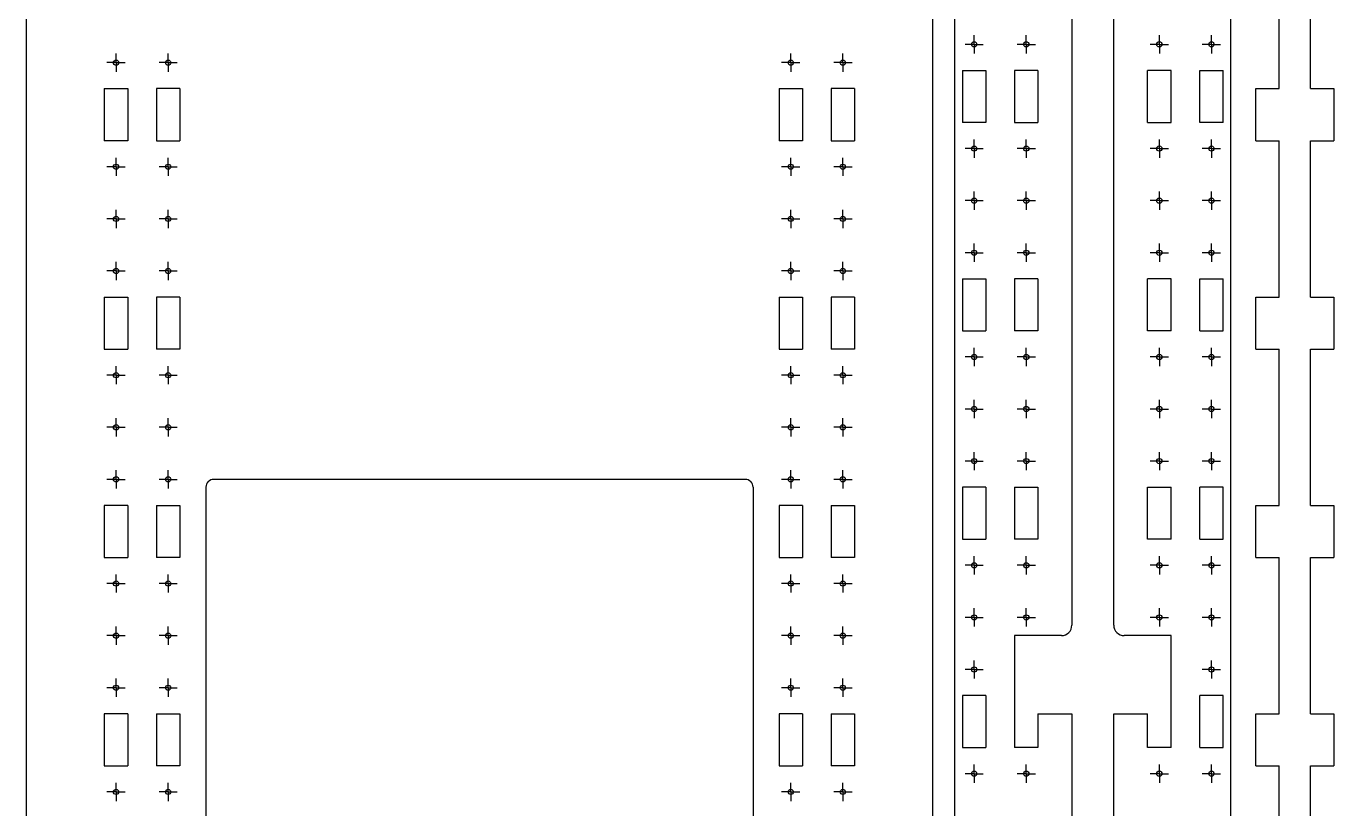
# Model space of a CAD drawing. Extents: x 2 to 1720, y 21 to 1167.
# Drawn here: x 29 to 531, y 294 to 595 of the extents above; entities that cross this region are included whole.
import ezdxf

# ---------------------------------------------------------------- set-up
doc = ezdxf.new("R2010")
doc.units = 0
doc.layers.get('0').update_dxf_attribs({"linetype": 'CONTINUOUS'})
doc.layers.add('AUTRES', color=7, linetype='CONTINUOUS')

# ---------------------------------------------------------------- blocks, each defined once
blk = doc.blocks.new('SW_CENTERMARKSYMBOL_2')
at = {"layer": 'AUTRES', "color": 0}
for p, q in [((-2.5, 0), (-3.5, 0)), ((0, 0), (-2.5, 0)), ((0, 2.5), (0, 3.5)), ((0, 0), (0, 2.5)), ((0, 0), (0, -2.5)), ((0, 0), (2.5, 0)), ((2.5, 0), (3.5, 0)), ((0, -2.5), (0, -3.5))]:
    blk.add_line(p, q, dxfattribs=at)
blk = doc.blocks.new('SW_CENTERMARKSYMBOL_5')
at = {"layer": 'AUTRES', "color": 0}
for p, q in [((-2.5, 0), (-3.5, 0)), ((0, 0), (-2.5, 0)), ((0, 2.5), (0, 3.5)), ((0, 0), (0, 2.5)), ((0, 0), (0, -2.5)), ((0, 0), (2.5, 0)), ((2.5, 0), (3.5, 0)), ((0, -2.5), (0, -3.5))]:
    blk.add_line(p, q, dxfattribs=at)
blk = doc.blocks.new('SW_CENTERMARKSYMBOL_6')
at = {"layer": 'AUTRES', "color": 0}
for p, q in [((-2.5, 0), (-3.5, 0)), ((0, 0), (-2.5, 0)), ((0, 2.5), (0, 3.5)), ((0, 0), (0, 2.5)), ((0, 0), (0, -2.5)), ((0, 0), (2.5, 0)), ((2.5, 0), (3.5, 0)), ((0, -2.5), (0, -3.5))]:
    blk.add_line(p, q, dxfattribs=at)
blk = doc.blocks.new('SW_CENTERMARKSYMBOL_7')
at = {"layer": 'AUTRES', "color": 0}
for p, q in [((-2.5, 0), (-3.5, 0)), ((0, 0), (-2.5, 0)), ((0, 2.5), (0, 3.5)), ((0, 0), (0, 2.5)), ((0, 0), (0, -2.5)), ((0, 0), (2.5, 0)), ((2.5, 0), (3.5, 0)), ((0, -2.5), (0, -3.5))]:
    blk.add_line(p, q, dxfattribs=at)
blk = doc.blocks.new('SW_CENTERMARKSYMBOL_8')
at = {"layer": 'AUTRES', "color": 0}
for p, q in [((-2.5, 0), (-3.5, 0)), ((0, 0), (-2.5, 0)), ((0, 2.5), (0, 3.5)), ((0, 0), (0, 2.5)), ((0, 0), (0, -2.5)), ((0, 0), (2.5, 0)), ((2.5, 0), (3.5, 0)), ((0, -2.5), (0, -3.5))]:
    blk.add_line(p, q, dxfattribs=at)
blk = doc.blocks.new('SW_CENTERMARKSYMBOL_9')
at = {"layer": 'AUTRES', "color": 0}
for p, q in [((-2.5, 0), (-3.5, 0)), ((0, 0), (-2.5, 0)), ((0, 2.5), (0, 3.5)), ((0, 0), (0, 2.5)), ((0, 0), (0, -2.5)), ((0, 0), (2.5, 0)), ((2.5, 0), (3.5, 0)), ((0, -2.5), (0, -3.5))]:
    blk.add_line(p, q, dxfattribs=at)
blk = doc.blocks.new('SW_CENTERMARKSYMBOL_10')
at = {"layer": 'AUTRES', "color": 0}
for p, q in [((-2.5, 0), (-3.5, 0)), ((0, 0), (-2.5, 0)), ((0, 2.5), (0, 3.5)), ((0, 0), (0, 2.5)), ((0, 0), (0, -2.5)), ((0, 0), (2.5, 0)), ((2.5, 0), (3.5, 0)), ((0, -2.5), (0, -3.5))]:
    blk.add_line(p, q, dxfattribs=at)
blk = doc.blocks.new('SW_CENTERMARKSYMBOL_11')
at = {"layer": 'AUTRES', "color": 0}
for p, q in [((-2.5, 0), (-3.5, 0)), ((0, 0), (-2.5, 0)), ((0, 2.5), (0, 3.5)), ((0, 0), (0, 2.5)), ((0, 0), (0, -2.5)), ((0, 0), (2.5, 0)), ((2.5, 0), (3.5, 0)), ((0, -2.5), (0, -3.5))]:
    blk.add_line(p, q, dxfattribs=at)
blk = doc.blocks.new('SW_CENTERMARKSYMBOL_12')
at = {"layer": 'AUTRES', "color": 0}
for p, q in [((-2.5, 0), (-3.5, 0)), ((0, 0), (-2.5, 0)), ((0, 2.5), (0, 3.5)), ((0, 0), (0, 2.5)), ((0, 0), (0, -2.5)), ((0, 0), (2.5, 0)), ((2.5, 0), (3.5, 0)), ((0, -2.5), (0, -3.5))]:
    blk.add_line(p, q, dxfattribs=at)
blk = doc.blocks.new('SW_CENTERMARKSYMBOL_13')
at = {"layer": 'AUTRES', "color": 0}
for p, q in [((-2.5, 0), (-3.5, 0)), ((0, 0), (-2.5, 0)), ((0, 2.5), (0, 3.5)), ((0, 0), (0, 2.5)), ((0, 0), (0, -2.5)), ((0, 0), (2.5, 0)), ((2.5, 0), (3.5, 0)), ((0, -2.5), (0, -3.5))]:
    blk.add_line(p, q, dxfattribs=at)
blk = doc.blocks.new('SW_CENTERMARKSYMBOL_15')
at = {"layer": 'AUTRES', "color": 0}
for p, q in [((-2.5, 0), (-3.5, 0)), ((0, 0), (-2.5, 0)), ((0, 2.5), (0, 3.5)), ((0, 0), (0, 2.5)), ((0, 0), (0, -2.5)), ((0, 0), (2.5, 0)), ((2.5, 0), (3.5, 0)), ((0, -2.5), (0, -3.5))]:
    blk.add_line(p, q, dxfattribs=at)
blk = doc.blocks.new('SW_CENTERMARKSYMBOL_25')
at = {"layer": 'AUTRES', "color": 0}
for p, q in [((-2.5, 0), (-3.5, 0)), ((0, 0), (-2.5, 0)), ((0, 2.5), (0, 3.5)), ((0, 0), (0, 2.5)), ((0, 0), (0, -2.5)), ((0, 0), (2.5, 0)), ((2.5, 0), (3.5, 0)), ((0, -2.5), (0, -3.5))]:
    blk.add_line(p, q, dxfattribs=at)
blk = doc.blocks.new('SW_CENTERMARKSYMBOL_27')
at = {"layer": 'AUTRES', "color": 0}
for p, q in [((-2.5, 0), (-3.5, 0)), ((0, 0), (-2.5, 0)), ((0, 2.5), (0, 3.5)), ((0, 0), (0, 2.5)), ((0, 0), (0, -2.5)), ((0, 0), (2.5, 0)), ((2.5, 0), (3.5, 0)), ((0, -2.5), (0, -3.5))]:
    blk.add_line(p, q, dxfattribs=at)
blk = doc.blocks.new('SW_CENTERMARKSYMBOL_28')
at = {"layer": 'AUTRES', "color": 0}
for p, q in [((-2.5, 0), (-3.5, 0)), ((0, 0), (-2.5, 0)), ((0, 2.5), (0, 3.5)), ((0, 0), (0, 2.5)), ((0, 0), (0, -2.5)), ((0, 0), (2.5, 0)), ((2.5, 0), (3.5, 0)), ((0, -2.5), (0, -3.5))]:
    blk.add_line(p, q, dxfattribs=at)
blk = doc.blocks.new('SW_CENTERMARKSYMBOL_29')
at = {"layer": 'AUTRES', "color": 0}
for p, q in [((-2.5, 0), (-3.5, 0)), ((0, 0), (-2.5, 0)), ((0, 2.5), (0, 3.5)), ((0, 0), (0, 2.5)), ((0, 0), (0, -2.5)), ((0, 0), (2.5, 0)), ((2.5, 0), (3.5, 0)), ((0, -2.5), (0, -3.5))]:
    blk.add_line(p, q, dxfattribs=at)
blk = doc.blocks.new('SW_CENTERMARKSYMBOL_30')
at = {"layer": 'AUTRES', "color": 0}
for p, q in [((-2.5, 0), (-3.5, 0)), ((0, 0), (-2.5, 0)), ((0, 2.5), (0, 3.5)), ((0, 0), (0, 2.5)), ((0, 0), (0, -2.5)), ((0, 0), (2.5, 0)), ((2.5, 0), (3.5, 0)), ((0, -2.5), (0, -3.5))]:
    blk.add_line(p, q, dxfattribs=at)
blk = doc.blocks.new('SW_CENTERMARKSYMBOL_31')
at = {"layer": 'AUTRES', "color": 0}
for p, q in [((-2.5, 0), (-3.5, 0)), ((0, 0), (-2.5, 0)), ((0, 2.5), (0, 3.5)), ((0, 0), (0, 2.5)), ((0, 0), (0, -2.5)), ((0, 0), (2.5, 0)), ((2.5, 0), (3.5, 0)), ((0, -2.5), (0, -3.5))]:
    blk.add_line(p, q, dxfattribs=at)
blk = doc.blocks.new('SW_CENTERMARKSYMBOL_32')
at = {"layer": 'AUTRES', "color": 0}
for p, q in [((-2.5, 0), (-3.5, 0)), ((0, 0), (-2.5, 0)), ((0, 2.5), (0, 3.5)), ((0, 0), (0, 2.5)), ((0, 0), (0, -2.5)), ((0, 0), (2.5, 0)), ((2.5, 0), (3.5, 0)), ((0, -2.5), (0, -3.5))]:
    blk.add_line(p, q, dxfattribs=at)
blk = doc.blocks.new('SW_CENTERMARKSYMBOL_33')
at = {"layer": 'AUTRES', "color": 0}
for p, q in [((-2.5, 0), (-3.5, 0)), ((0, 0), (-2.5, 0)), ((0, 2.5), (0, 3.5)), ((0, 0), (0, 2.5)), ((0, 0), (0, -2.5)), ((0, 0), (2.5, 0)), ((2.5, 0), (3.5, 0)), ((0, -2.5), (0, -3.5))]:
    blk.add_line(p, q, dxfattribs=at)
blk = doc.blocks.new('SW_CENTERMARKSYMBOL_34')
at = {"layer": 'AUTRES', "color": 0}
for p, q in [((-2.5, 0), (-3.5, 0)), ((0, 0), (-2.5, 0)), ((0, 2.5), (0, 3.5)), ((0, 0), (0, 2.5)), ((0, 0), (0, -2.5)), ((0, 0), (2.5, 0)), ((2.5, 0), (3.5, 0)), ((0, -2.5), (0, -3.5))]:
    blk.add_line(p, q, dxfattribs=at)
blk = doc.blocks.new('SW_CENTERMARKSYMBOL_35')
at = {"layer": 'AUTRES', "color": 0}
for p, q in [((-2.5, 0), (-3.5, 0)), ((0, 0), (-2.5, 0)), ((0, 2.5), (0, 3.5)), ((0, 0), (0, 2.5)), ((0, 0), (0, -2.5)), ((0, 0), (2.5, 0)), ((2.5, 0), (3.5, 0)), ((0, -2.5), (0, -3.5))]:
    blk.add_line(p, q, dxfattribs=at)
blk = doc.blocks.new('SW_CENTERMARKSYMBOL_38')
at = {"layer": 'AUTRES', "color": 0}
for p, q in [((-2.5, 0), (-3.5, 0)), ((0, 0), (-2.5, 0)), ((0, 2.5), (0, 3.5)), ((0, 0), (0, 2.5)), ((0, 0), (0, -2.5)), ((0, 0), (2.5, 0)), ((2.5, 0), (3.5, 0)), ((0, -2.5), (0, -3.5))]:
    blk.add_line(p, q, dxfattribs=at)
blk = doc.blocks.new('SW_CENTERMARKSYMBOL_45')
at = {"layer": 'AUTRES', "color": 0}
for p, q in [((-2.5, 0), (-3.5, 0)), ((0, 0), (-2.5, 0)), ((0, 2.5), (0, 3.5)), ((0, 0), (0, 2.5)), ((0, 0), (0, -2.5)), ((0, 0), (2.5, 0)), ((2.5, 0), (3.5, 0)), ((0, -2.5), (0, -3.5))]:
    blk.add_line(p, q, dxfattribs=at)
blk = doc.blocks.new('SW_CENTERMARKSYMBOL_48')
at = {"layer": 'AUTRES', "color": 0}
for p, q in [((-2.5, 0), (-3.5, 0)), ((0, 0), (-2.5, 0)), ((0, 2.5), (0, 3.5)), ((0, 0), (0, 2.5)), ((0, 0), (0, -2.5)), ((0, 0), (2.5, 0)), ((2.5, 0), (3.5, 0)), ((0, -2.5), (0, -3.5))]:
    blk.add_line(p, q, dxfattribs=at)
blk = doc.blocks.new('SW_CENTERMARKSYMBOL_49')
at = {"layer": 'AUTRES', "color": 0}
for p, q in [((-2.5, 0), (-3.5, 0)), ((0, 0), (-2.5, 0)), ((0, 2.5), (0, 3.5)), ((0, 0), (0, 2.5)), ((0, 0), (0, -2.5)), ((0, 0), (2.5, 0)), ((2.5, 0), (3.5, 0)), ((0, -2.5), (0, -3.5))]:
    blk.add_line(p, q, dxfattribs=at)
blk = doc.blocks.new('SW_CENTERMARKSYMBOL_50')
at = {"layer": 'AUTRES', "color": 0}
for p, q in [((-2.5, 0), (-3.5, 0)), ((0, 0), (-2.5, 0)), ((0, 2.5), (0, 3.5)), ((0, 0), (0, 2.5)), ((0, 0), (0, -2.5)), ((0, 0), (2.5, 0)), ((2.5, 0), (3.5, 0)), ((0, -2.5), (0, -3.5))]:
    blk.add_line(p, q, dxfattribs=at)
blk = doc.blocks.new('SW_CENTERMARKSYMBOL_51')
at = {"layer": 'AUTRES', "color": 0}
for p, q in [((-2.5, 0), (-3.5, 0)), ((0, 0), (-2.5, 0)), ((0, 2.5), (0, 3.5)), ((0, 0), (0, 2.5)), ((0, 0), (0, -2.5)), ((0, 0), (2.5, 0)), ((2.5, 0), (3.5, 0)), ((0, -2.5), (0, -3.5))]:
    blk.add_line(p, q, dxfattribs=at)
blk = doc.blocks.new('SW_CENTERMARKSYMBOL_52')
at = {"layer": 'AUTRES', "color": 0}
for p, q in [((-2.5, 0), (-3.5, 0)), ((0, 0), (-2.5, 0)), ((0, 2.5), (0, 3.5)), ((0, 0), (0, 2.5)), ((0, 0), (0, -2.5)), ((0, 0), (2.5, 0)), ((2.5, 0), (3.5, 0)), ((0, -2.5), (0, -3.5))]:
    blk.add_line(p, q, dxfattribs=at)
blk = doc.blocks.new('SW_CENTERMARKSYMBOL_53')
at = {"layer": 'AUTRES', "color": 0}
for p, q in [((-2.5, 0), (-3.5, 0)), ((0, 0), (-2.5, 0)), ((0, 2.5), (0, 3.5)), ((0, 0), (0, 2.5)), ((0, 0), (0, -2.5)), ((0, 0), (2.5, 0)), ((2.5, 0), (3.5, 0)), ((0, -2.5), (0, -3.5))]:
    blk.add_line(p, q, dxfattribs=at)
blk = doc.blocks.new('SW_CENTERMARKSYMBOL_54')
at = {"layer": 'AUTRES', "color": 0}
for p, q in [((-2.5, 0), (-3.5, 0)), ((0, 0), (-2.5, 0)), ((0, 2.5), (0, 3.5)), ((0, 0), (0, 2.5)), ((0, 0), (0, -2.5)), ((0, 0), (2.5, 0)), ((2.5, 0), (3.5, 0)), ((0, -2.5), (0, -3.5))]:
    blk.add_line(p, q, dxfattribs=at)
blk = doc.blocks.new('SW_CENTERMARKSYMBOL_55')
at = {"layer": 'AUTRES', "color": 0}
for p, q in [((-2.5, 0), (-3.5, 0)), ((0, 0), (-2.5, 0)), ((0, 2.5), (0, 3.5)), ((0, 0), (0, 2.5)), ((0, 0), (0, -2.5)), ((0, 0), (2.5, 0)), ((2.5, 0), (3.5, 0)), ((0, -2.5), (0, -3.5))]:
    blk.add_line(p, q, dxfattribs=at)
blk = doc.blocks.new('SW_CENTERMARKSYMBOL_56')
at = {"layer": 'AUTRES', "color": 0}
for p, q in [((-2.5, 0), (-3.5, 0)), ((0, 0), (-2.5, 0)), ((0, 2.5), (0, 3.5)), ((0, 0), (0, 2.5)), ((0, 0), (0, -2.5)), ((0, 0), (2.5, 0)), ((2.5, 0), (3.5, 0)), ((0, -2.5), (0, -3.5))]:
    blk.add_line(p, q, dxfattribs=at)
blk = doc.blocks.new('SW_CENTERMARKSYMBOL_58')
at = {"layer": 'AUTRES', "color": 0}
for p, q in [((-2.5, 0), (-3.5, 0)), ((0, 0), (-2.5, 0)), ((0, 2.5), (0, 3.5)), ((0, 0), (0, 2.5)), ((0, 0), (0, -2.5)), ((0, 0), (2.5, 0)), ((2.5, 0), (3.5, 0)), ((0, -2.5), (0, -3.5))]:
    blk.add_line(p, q, dxfattribs=at)
blk = doc.blocks.new('SW_CENTERMARKSYMBOL_68')
at = {"layer": 'AUTRES', "color": 0}
for p, q in [((-2.5, 0), (-3.5, 0)), ((0, 0), (-2.5, 0)), ((0, 2.5), (0, 3.5)), ((0, 0), (0, 2.5)), ((0, 0), (0, -2.5)), ((0, 0), (2.5, 0)), ((2.5, 0), (3.5, 0)), ((0, -2.5), (0, -3.5))]:
    blk.add_line(p, q, dxfattribs=at)
blk = doc.blocks.new('SW_CENTERMARKSYMBOL_70')
at = {"layer": 'AUTRES', "color": 0}
for p, q in [((-2.5, 0), (-3.5, 0)), ((0, 0), (-2.5, 0)), ((0, 2.5), (0, 3.5)), ((0, 0), (0, 2.5)), ((0, 0), (0, -2.5)), ((0, 0), (2.5, 0)), ((2.5, 0), (3.5, 0)), ((0, -2.5), (0, -3.5))]:
    blk.add_line(p, q, dxfattribs=at)
blk = doc.blocks.new('SW_CENTERMARKSYMBOL_71')
at = {"layer": 'AUTRES', "color": 0}
for p, q in [((-2.5, 0), (-3.5, 0)), ((0, 0), (-2.5, 0)), ((0, 2.5), (0, 3.5)), ((0, 0), (0, 2.5)), ((0, 0), (0, -2.5)), ((0, 0), (2.5, 0)), ((2.5, 0), (3.5, 0)), ((0, -2.5), (0, -3.5))]:
    blk.add_line(p, q, dxfattribs=at)
blk = doc.blocks.new('SW_CENTERMARKSYMBOL_72')
at = {"layer": 'AUTRES', "color": 0}
for p, q in [((-2.5, 0), (-3.5, 0)), ((0, 0), (-2.5, 0)), ((0, 2.5), (0, 3.5)), ((0, 0), (0, 2.5)), ((0, 0), (0, -2.5)), ((0, 0), (2.5, 0)), ((2.5, 0), (3.5, 0)), ((0, -2.5), (0, -3.5))]:
    blk.add_line(p, q, dxfattribs=at)
blk = doc.blocks.new('SW_CENTERMARKSYMBOL_73')
at = {"layer": 'AUTRES', "color": 0}
for p, q in [((-2.5, 0), (-3.5, 0)), ((0, 0), (-2.5, 0)), ((0, 2.5), (0, 3.5)), ((0, 0), (0, 2.5)), ((0, 0), (0, -2.5)), ((0, 0), (2.5, 0)), ((2.5, 0), (3.5, 0)), ((0, -2.5), (0, -3.5))]:
    blk.add_line(p, q, dxfattribs=at)
blk = doc.blocks.new('SW_CENTERMARKSYMBOL_74')
at = {"layer": 'AUTRES', "color": 0}
for p, q in [((-2.5, 0), (-3.5, 0)), ((0, 0), (-2.5, 0)), ((0, 2.5), (0, 3.5)), ((0, 0), (0, 2.5)), ((0, 0), (0, -2.5)), ((0, 0), (2.5, 0)), ((2.5, 0), (3.5, 0)), ((0, -2.5), (0, -3.5))]:
    blk.add_line(p, q, dxfattribs=at)
blk = doc.blocks.new('SW_CENTERMARKSYMBOL_75')
at = {"layer": 'AUTRES', "color": 0}
for p, q in [((-2.5, 0), (-3.5, 0)), ((0, 0), (-2.5, 0)), ((0, 2.5), (0, 3.5)), ((0, 0), (0, 2.5)), ((0, 0), (0, -2.5)), ((0, 0), (2.5, 0)), ((2.5, 0), (3.5, 0)), ((0, -2.5), (0, -3.5))]:
    blk.add_line(p, q, dxfattribs=at)
blk = doc.blocks.new('SW_CENTERMARKSYMBOL_76')
at = {"layer": 'AUTRES', "color": 0}
for p, q in [((-2.5, 0), (-3.5, 0)), ((0, 0), (-2.5, 0)), ((0, 2.5), (0, 3.5)), ((0, 0), (0, 2.5)), ((0, 0), (0, -2.5)), ((0, 0), (2.5, 0)), ((2.5, 0), (3.5, 0)), ((0, -2.5), (0, -3.5))]:
    blk.add_line(p, q, dxfattribs=at)
blk = doc.blocks.new('SW_CENTERMARKSYMBOL_77')
at = {"layer": 'AUTRES', "color": 0}
for p, q in [((-2.5, 0), (-3.5, 0)), ((0, 0), (-2.5, 0)), ((0, 2.5), (0, 3.5)), ((0, 0), (0, 2.5)), ((0, 0), (0, -2.5)), ((0, 0), (2.5, 0)), ((2.5, 0), (3.5, 0)), ((0, -2.5), (0, -3.5))]:
    blk.add_line(p, q, dxfattribs=at)
blk = doc.blocks.new('SW_CENTERMARKSYMBOL_78')
at = {"layer": 'AUTRES', "color": 0}
for p, q in [((-2.5, 0), (-3.5, 0)), ((0, 0), (-2.5, 0)), ((0, 2.5), (0, 3.5)), ((0, 0), (0, 2.5)), ((0, 0), (0, -2.5)), ((0, 0), (2.5, 0)), ((2.5, 0), (3.5, 0)), ((0, -2.5), (0, -3.5))]:
    blk.add_line(p, q, dxfattribs=at)
blk = doc.blocks.new('SW_CENTERMARKSYMBOL_81')
at = {"layer": 'AUTRES', "color": 0}
for p, q in [((-2.5, 0), (-3.5, 0)), ((0, 0), (-2.5, 0)), ((0, 2.5), (0, 3.5)), ((0, 0), (0, 2.5)), ((0, 0), (0, -2.5)), ((0, 0), (2.5, 0)), ((2.5, 0), (3.5, 0)), ((0, -2.5), (0, -3.5))]:
    blk.add_line(p, q, dxfattribs=at)
blk = doc.blocks.new('SW_CENTERMARKSYMBOL_117')
at = {"layer": 'AUTRES', "color": 0}
for p, q in [((-2.5, 0), (-3.5, 0)), ((0, 0), (-2.5, 0)), ((0, 2.5), (0, 3.5)), ((0, 0), (0, 2.5)), ((0, 0), (0, -2.5)), ((0, 0), (2.5, 0)), ((2.5, 0), (3.5, 0)), ((0, -2.5), (0, -3.5))]:
    blk.add_line(p, q, dxfattribs=at)
blk = doc.blocks.new('SW_CENTERMARKSYMBOL_120')
at = {"layer": 'AUTRES', "color": 0}
for p, q in [((-2.5, 0), (-3.5, 0)), ((0, 0), (-2.5, 0)), ((0, 2.5), (0, 3.5)), ((0, 0), (0, 2.5)), ((0, 0), (0, -2.5)), ((0, 0), (2.5, 0)), ((2.5, 0), (3.5, 0)), ((0, -2.5), (0, -3.5))]:
    blk.add_line(p, q, dxfattribs=at)
blk = doc.blocks.new('SW_CENTERMARKSYMBOL_121')
at = {"layer": 'AUTRES', "color": 0}
for p, q in [((-2.5, 0), (-3.5, 0)), ((0, 0), (-2.5, 0)), ((0, 2.5), (0, 3.5)), ((0, 0), (0, 2.5)), ((0, 0), (0, -2.5)), ((0, 0), (2.5, 0)), ((2.5, 0), (3.5, 0)), ((0, -2.5), (0, -3.5))]:
    blk.add_line(p, q, dxfattribs=at)
blk = doc.blocks.new('SW_CENTERMARKSYMBOL_122')
at = {"layer": 'AUTRES', "color": 0}
for p, q in [((-2.5, 0), (-3.5, 0)), ((0, 0), (-2.5, 0)), ((0, 2.5), (0, 3.5)), ((0, 0), (0, 2.5)), ((0, 0), (0, -2.5)), ((0, 0), (2.5, 0)), ((2.5, 0), (3.5, 0)), ((0, -2.5), (0, -3.5))]:
    blk.add_line(p, q, dxfattribs=at)
blk = doc.blocks.new('SW_CENTERMARKSYMBOL_123')
at = {"layer": 'AUTRES', "color": 0}
for p, q in [((-2.5, 0), (-3.5, 0)), ((0, 0), (-2.5, 0)), ((0, 2.5), (0, 3.5)), ((0, 0), (0, 2.5)), ((0, 0), (0, -2.5)), ((0, 0), (2.5, 0)), ((2.5, 0), (3.5, 0)), ((0, -2.5), (0, -3.5))]:
    blk.add_line(p, q, dxfattribs=at)
blk = doc.blocks.new('SW_CENTERMARKSYMBOL_124')
at = {"layer": 'AUTRES', "color": 0}
for p, q in [((-2.5, 0), (-3.5, 0)), ((0, 0), (-2.5, 0)), ((0, 2.5), (0, 3.5)), ((0, 0), (0, 2.5)), ((0, 0), (0, -2.5)), ((0, 0), (2.5, 0)), ((2.5, 0), (3.5, 0)), ((0, -2.5), (0, -3.5))]:
    blk.add_line(p, q, dxfattribs=at)
blk = doc.blocks.new('SW_CENTERMARKSYMBOL_125')
at = {"layer": 'AUTRES', "color": 0}
for p, q in [((-2.5, 0), (-3.5, 0)), ((0, 0), (-2.5, 0)), ((0, 2.5), (0, 3.5)), ((0, 0), (0, 2.5)), ((0, 0), (0, -2.5)), ((0, 0), (2.5, 0)), ((2.5, 0), (3.5, 0)), ((0, -2.5), (0, -3.5))]:
    blk.add_line(p, q, dxfattribs=at)
blk = doc.blocks.new('SW_CENTERMARKSYMBOL_126')
at = {"layer": 'AUTRES', "color": 0}
for p, q in [((-2.5, 0), (-3.5, 0)), ((0, 0), (-2.5, 0)), ((0, 2.5), (0, 3.5)), ((0, 0), (0, 2.5)), ((0, 0), (0, -2.5)), ((0, 0), (2.5, 0)), ((2.5, 0), (3.5, 0)), ((0, -2.5), (0, -3.5))]:
    blk.add_line(p, q, dxfattribs=at)
blk = doc.blocks.new('SW_CENTERMARKSYMBOL_127')
at = {"layer": 'AUTRES', "color": 0}
for p, q in [((-2.5, 0), (-3.5, 0)), ((0, 0), (-2.5, 0)), ((0, 2.5), (0, 3.5)), ((0, 0), (0, 2.5)), ((0, 0), (0, -2.5)), ((0, 0), (2.5, 0)), ((2.5, 0), (3.5, 0)), ((0, -2.5), (0, -3.5))]:
    blk.add_line(p, q, dxfattribs=at)
blk = doc.blocks.new('SW_CENTERMARKSYMBOL_128')
at = {"layer": 'AUTRES', "color": 0}
for p, q in [((-2.5, 0), (-3.5, 0)), ((0, 0), (-2.5, 0)), ((0, 2.5), (0, 3.5)), ((0, 0), (0, 2.5)), ((0, 0), (0, -2.5)), ((0, 0), (2.5, 0)), ((2.5, 0), (3.5, 0)), ((0, -2.5), (0, -3.5))]:
    blk.add_line(p, q, dxfattribs=at)
blk = doc.blocks.new('SW_CENTERMARKSYMBOL_130')
at = {"layer": 'AUTRES', "color": 0}
for p, q in [((-2.5, 0), (-3.5, 0)), ((0, 0), (-2.5, 0)), ((0, 2.5), (0, 3.5)), ((0, 0), (0, 2.5)), ((0, 0), (0, -2.5)), ((0, 0), (2.5, 0)), ((2.5, 0), (3.5, 0)), ((0, -2.5), (0, -3.5))]:
    blk.add_line(p, q, dxfattribs=at)
blk = doc.blocks.new('SW_CENTERMARKSYMBOL_143')
at = {"layer": 'AUTRES', "color": 0}
for p, q in [((-2.5, 0), (-3.5, 0)), ((0, 0), (-2.5, 0)), ((0, 2.5), (0, 3.5)), ((0, 0), (0, 2.5)), ((0, 0), (0, -2.5)), ((0, 0), (2.5, 0)), ((2.5, 0), (3.5, 0)), ((0, -2.5), (0, -3.5))]:
    blk.add_line(p, q, dxfattribs=at)
blk = doc.blocks.new('SW_CENTERMARKSYMBOL_145')
at = {"layer": 'AUTRES', "color": 0}
for p, q in [((-2.5, 0), (-3.5, 0)), ((0, 0), (-2.5, 0)), ((0, 2.5), (0, 3.5)), ((0, 0), (0, 2.5)), ((0, 0), (0, -2.5)), ((0, 0), (2.5, 0)), ((2.5, 0), (3.5, 0)), ((0, -2.5), (0, -3.5))]:
    blk.add_line(p, q, dxfattribs=at)
blk = doc.blocks.new('SW_CENTERMARKSYMBOL_146')
at = {"layer": 'AUTRES', "color": 0}
for p, q in [((-2.5, 0), (-3.5, 0)), ((0, 0), (-2.5, 0)), ((0, 2.5), (0, 3.5)), ((0, 0), (0, 2.5)), ((0, 0), (0, -2.5)), ((0, 0), (2.5, 0)), ((2.5, 0), (3.5, 0)), ((0, -2.5), (0, -3.5))]:
    blk.add_line(p, q, dxfattribs=at)
blk = doc.blocks.new('SW_CENTERMARKSYMBOL_147')
at = {"layer": 'AUTRES', "color": 0}
for p, q in [((-2.5, 0), (-3.5, 0)), ((0, 0), (-2.5, 0)), ((0, 2.5), (0, 3.5)), ((0, 0), (0, 2.5)), ((0, 0), (0, -2.5)), ((0, 0), (2.5, 0)), ((2.5, 0), (3.5, 0)), ((0, -2.5), (0, -3.5))]:
    blk.add_line(p, q, dxfattribs=at)
blk = doc.blocks.new('SW_CENTERMARKSYMBOL_148')
at = {"layer": 'AUTRES', "color": 0}
for p, q in [((-2.5, 0), (-3.5, 0)), ((0, 0), (-2.5, 0)), ((0, 2.5), (0, 3.5)), ((0, 0), (0, 2.5)), ((0, 0), (0, -2.5)), ((0, 0), (2.5, 0)), ((2.5, 0), (3.5, 0)), ((0, -2.5), (0, -3.5))]:
    blk.add_line(p, q, dxfattribs=at)
blk = doc.blocks.new('SW_CENTERMARKSYMBOL_149')
at = {"layer": 'AUTRES', "color": 0}
for p, q in [((-2.5, 0), (-3.5, 0)), ((0, 0), (-2.5, 0)), ((0, 2.5), (0, 3.5)), ((0, 0), (0, 2.5)), ((0, 0), (0, -2.5)), ((0, 0), (2.5, 0)), ((2.5, 0), (3.5, 0)), ((0, -2.5), (0, -3.5))]:
    blk.add_line(p, q, dxfattribs=at)
blk = doc.blocks.new('SW_CENTERMARKSYMBOL_150')
at = {"layer": 'AUTRES', "color": 0}
for p, q in [((-2.5, 0), (-3.5, 0)), ((0, 0), (-2.5, 0)), ((0, 2.5), (0, 3.5)), ((0, 0), (0, 2.5)), ((0, 0), (0, -2.5)), ((0, 0), (2.5, 0)), ((2.5, 0), (3.5, 0)), ((0, -2.5), (0, -3.5))]:
    blk.add_line(p, q, dxfattribs=at)
blk = doc.blocks.new('SW_CENTERMARKSYMBOL_151')
at = {"layer": 'AUTRES', "color": 0}
for p, q in [((-2.5, 0), (-3.5, 0)), ((0, 0), (-2.5, 0)), ((0, 2.5), (0, 3.5)), ((0, 0), (0, 2.5)), ((0, 0), (0, -2.5)), ((0, 0), (2.5, 0)), ((2.5, 0), (3.5, 0)), ((0, -2.5), (0, -3.5))]:
    blk.add_line(p, q, dxfattribs=at)
blk = doc.blocks.new('SW_CENTERMARKSYMBOL_152')
at = {"layer": 'AUTRES', "color": 0}
for p, q in [((-2.5, 0), (-3.5, 0)), ((0, 0), (-2.5, 0)), ((0, 2.5), (0, 3.5)), ((0, 0), (0, 2.5)), ((0, 0), (0, -2.5)), ((0, 0), (2.5, 0)), ((2.5, 0), (3.5, 0)), ((0, -2.5), (0, -3.5))]:
    blk.add_line(p, q, dxfattribs=at)
blk = doc.blocks.new('SW_CENTERMARKSYMBOL_155')
at = {"layer": 'AUTRES', "color": 0}
for p, q in [((-2.5, 0), (-3.5, 0)), ((0, 0), (-2.5, 0)), ((0, 2.5), (0, 3.5)), ((0, 0), (0, 2.5)), ((0, 0), (0, -2.5)), ((0, 0), (2.5, 0)), ((2.5, 0), (3.5, 0)), ((0, -2.5), (0, -3.5))]:
    blk.add_line(p, q, dxfattribs=at)
blk = doc.blocks.new('SW_CENTERMARKSYMBOL_166')
at = {"layer": 'AUTRES', "color": 0}
for p, q in [((-2.5, 0), (-3.5, 0)), ((0, 0), (-2.5, 0)), ((0, 2.5), (0, 3.5)), ((0, 0), (0, 2.5)), ((0, 0), (0, -2.5)), ((0, 0), (2.5, 0)), ((2.5, 0), (3.5, 0)), ((0, -2.5), (0, -3.5))]:
    blk.add_line(p, q, dxfattribs=at)
blk = doc.blocks.new('SW_CENTERMARKSYMBOL_169')
at = {"layer": 'AUTRES', "color": 0}
for p, q in [((-2.5, 0), (-3.5, 0)), ((0, 0), (-2.5, 0)), ((0, 2.5), (0, 3.5)), ((0, 0), (0, 2.5)), ((0, 0), (0, -2.5)), ((0, 0), (2.5, 0)), ((2.5, 0), (3.5, 0)), ((0, -2.5), (0, -3.5))]:
    blk.add_line(p, q, dxfattribs=at)
blk = doc.blocks.new('SW_CENTERMARKSYMBOL_170')
at = {"layer": 'AUTRES', "color": 0}
for p, q in [((-2.5, 0), (-3.5, 0)), ((0, 0), (-2.5, 0)), ((0, 2.5), (0, 3.5)), ((0, 0), (0, 2.5)), ((0, 0), (0, -2.5)), ((0, 0), (2.5, 0)), ((2.5, 0), (3.5, 0)), ((0, -2.5), (0, -3.5))]:
    blk.add_line(p, q, dxfattribs=at)
blk = doc.blocks.new('SW_CENTERMARKSYMBOL_171')
at = {"layer": 'AUTRES', "color": 0}
for p, q in [((-2.5, 0), (-3.5, 0)), ((0, 0), (-2.5, 0)), ((0, 2.5), (0, 3.5)), ((0, 0), (0, 2.5)), ((0, 0), (0, -2.5)), ((0, 0), (2.5, 0)), ((2.5, 0), (3.5, 0)), ((0, -2.5), (0, -3.5))]:
    blk.add_line(p, q, dxfattribs=at)
blk = doc.blocks.new('SW_CENTERMARKSYMBOL_172')
at = {"layer": 'AUTRES', "color": 0}
for p, q in [((-2.5, 0), (-3.5, 0)), ((0, 0), (-2.5, 0)), ((0, 2.5), (0, 3.5)), ((0, 0), (0, 2.5)), ((0, 0), (0, -2.5)), ((0, 0), (2.5, 0)), ((2.5, 0), (3.5, 0)), ((0, -2.5), (0, -3.5))]:
    blk.add_line(p, q, dxfattribs=at)
blk = doc.blocks.new('SW_CENTERMARKSYMBOL_173')
at = {"layer": 'AUTRES', "color": 0}
for p, q in [((-2.5, 0), (-3.5, 0)), ((0, 0), (-2.5, 0)), ((0, 2.5), (0, 3.5)), ((0, 0), (0, 2.5)), ((0, 0), (0, -2.5)), ((0, 0), (2.5, 0)), ((2.5, 0), (3.5, 0)), ((0, -2.5), (0, -3.5))]:
    blk.add_line(p, q, dxfattribs=at)
blk = doc.blocks.new('SW_CENTERMARKSYMBOL_174')
at = {"layer": 'AUTRES', "color": 0}
for p, q in [((-2.5, 0), (-3.5, 0)), ((0, 0), (-2.5, 0)), ((0, 2.5), (0, 3.5)), ((0, 0), (0, 2.5)), ((0, 0), (0, -2.5)), ((0, 0), (2.5, 0)), ((2.5, 0), (3.5, 0)), ((0, -2.5), (0, -3.5))]:
    blk.add_line(p, q, dxfattribs=at)
blk = doc.blocks.new('SW_CENTERMARKSYMBOL_175')
at = {"layer": 'AUTRES', "color": 0}
for p, q in [((-2.5, 0), (-3.5, 0)), ((0, 0), (-2.5, 0)), ((0, 2.5), (0, 3.5)), ((0, 0), (0, 2.5)), ((0, 0), (0, -2.5)), ((0, 0), (2.5, 0)), ((2.5, 0), (3.5, 0)), ((0, -2.5), (0, -3.5))]:
    blk.add_line(p, q, dxfattribs=at)
blk = doc.blocks.new('SW_CENTERMARKSYMBOL_176')
at = {"layer": 'AUTRES', "color": 0}
for p, q in [((-2.5, 0), (-3.5, 0)), ((0, 0), (-2.5, 0)), ((0, 2.5), (0, 3.5)), ((0, 0), (0, 2.5)), ((0, 0), (0, -2.5)), ((0, 0), (2.5, 0)), ((2.5, 0), (3.5, 0)), ((0, -2.5), (0, -3.5))]:
    blk.add_line(p, q, dxfattribs=at)
blk = doc.blocks.new('SW_CENTERMARKSYMBOL_178')
at = {"layer": 'AUTRES', "color": 0}
for p, q in [((-2.5, 0), (-3.5, 0)), ((0, 0), (-2.5, 0)), ((0, 2.5), (0, 3.5)), ((0, 0), (0, 2.5)), ((0, 0), (0, -2.5)), ((0, 0), (2.5, 0)), ((2.5, 0), (3.5, 0)), ((0, -2.5), (0, -3.5))]:
    blk.add_line(p, q, dxfattribs=at)
blk = doc.blocks.new('SW_CENTERMARKSYMBOL_191')
at = {"layer": 'AUTRES', "color": 0}
for p, q in [((-2.5, 0), (-3.5, 0)), ((0, 0), (-2.5, 0)), ((0, 2.5), (0, 3.5)), ((0, 0), (0, 2.5)), ((0, 0), (0, -2.5)), ((0, 0), (2.5, 0)), ((2.5, 0), (3.5, 0)), ((0, -2.5), (0, -3.5))]:
    blk.add_line(p, q, dxfattribs=at)
blk = doc.blocks.new('SW_CENTERMARKSYMBOL_193')
at = {"layer": 'AUTRES', "color": 0}
for p, q in [((-2.5, 0), (-3.5, 0)), ((0, 0), (-2.5, 0)), ((0, 2.5), (0, 3.5)), ((0, 0), (0, 2.5)), ((0, 0), (0, -2.5)), ((0, 0), (2.5, 0)), ((2.5, 0), (3.5, 0)), ((0, -2.5), (0, -3.5))]:
    blk.add_line(p, q, dxfattribs=at)
blk = doc.blocks.new('SW_CENTERMARKSYMBOL_194')
at = {"layer": 'AUTRES', "color": 0}
for p, q in [((-2.5, 0), (-3.5, 0)), ((0, 0), (-2.5, 0)), ((0, 2.5), (0, 3.5)), ((0, 0), (0, 2.5)), ((0, 0), (0, -2.5)), ((0, 0), (2.5, 0)), ((2.5, 0), (3.5, 0)), ((0, -2.5), (0, -3.5))]:
    blk.add_line(p, q, dxfattribs=at)
blk = doc.blocks.new('SW_CENTERMARKSYMBOL_195')
at = {"layer": 'AUTRES', "color": 0}
for p, q in [((-2.5, 0), (-3.5, 0)), ((0, 0), (-2.5, 0)), ((0, 2.5), (0, 3.5)), ((0, 0), (0, 2.5)), ((0, 0), (0, -2.5)), ((0, 0), (2.5, 0)), ((2.5, 0), (3.5, 0)), ((0, -2.5), (0, -3.5))]:
    blk.add_line(p, q, dxfattribs=at)
blk = doc.blocks.new('SW_CENTERMARKSYMBOL_196')
at = {"layer": 'AUTRES', "color": 0}
for p, q in [((-2.5, 0), (-3.5, 0)), ((0, 0), (-2.5, 0)), ((0, 2.5), (0, 3.5)), ((0, 0), (0, 2.5)), ((0, 0), (0, -2.5)), ((0, 0), (2.5, 0)), ((2.5, 0), (3.5, 0)), ((0, -2.5), (0, -3.5))]:
    blk.add_line(p, q, dxfattribs=at)
blk = doc.blocks.new('SW_CENTERMARKSYMBOL_197')
at = {"layer": 'AUTRES', "color": 0}
for p, q in [((-2.5, 0), (-3.5, 0)), ((0, 0), (-2.5, 0)), ((0, 2.5), (0, 3.5)), ((0, 0), (0, 2.5)), ((0, 0), (0, -2.5)), ((0, 0), (2.5, 0)), ((2.5, 0), (3.5, 0)), ((0, -2.5), (0, -3.5))]:
    blk.add_line(p, q, dxfattribs=at)
blk = doc.blocks.new('SW_CENTERMARKSYMBOL_198')
at = {"layer": 'AUTRES', "color": 0}
for p, q in [((-2.5, 0), (-3.5, 0)), ((0, 0), (-2.5, 0)), ((0, 2.5), (0, 3.5)), ((0, 0), (0, 2.5)), ((0, 0), (0, -2.5)), ((0, 0), (2.5, 0)), ((2.5, 0), (3.5, 0)), ((0, -2.5), (0, -3.5))]:
    blk.add_line(p, q, dxfattribs=at)
blk = doc.blocks.new('SW_CENTERMARKSYMBOL_199')
at = {"layer": 'AUTRES', "color": 0}
for p, q in [((-2.5, 0), (-3.5, 0)), ((0, 0), (-2.5, 0)), ((0, 2.5), (0, 3.5)), ((0, 0), (0, 2.5)), ((0, 0), (0, -2.5)), ((0, 0), (2.5, 0)), ((2.5, 0), (3.5, 0)), ((0, -2.5), (0, -3.5))]:
    blk.add_line(p, q, dxfattribs=at)
blk = doc.blocks.new('SW_CENTERMARKSYMBOL_200')
at = {"layer": 'AUTRES', "color": 0}
for p, q in [((-2.5, 0), (-3.5, 0)), ((0, 0), (-2.5, 0)), ((0, 2.5), (0, 3.5)), ((0, 0), (0, 2.5)), ((0, 0), (0, -2.5)), ((0, 0), (2.5, 0)), ((2.5, 0), (3.5, 0)), ((0, -2.5), (0, -3.5))]:
    blk.add_line(p, q, dxfattribs=at)
blk = doc.blocks.new('SW_CENTERMARKSYMBOL_201')
at = {"layer": 'AUTRES', "color": 0}
for p, q in [((-2.5, 0), (-3.5, 0)), ((0, 0), (-2.5, 0)), ((0, 2.5), (0, 3.5)), ((0, 0), (0, 2.5)), ((0, 0), (0, -2.5)), ((0, 0), (2.5, 0)), ((2.5, 0), (3.5, 0)), ((0, -2.5), (0, -3.5))]:
    blk.add_line(p, q, dxfattribs=at)
blk = doc.blocks.new('SW_CENTERMARKSYMBOL_204')
at = {"layer": 'AUTRES', "color": 0}
for p, q in [((-2.5, 0), (-3.5, 0)), ((0, 0), (-2.5, 0)), ((0, 2.5), (0, 3.5)), ((0, 0), (0, 2.5)), ((0, 0), (0, -2.5)), ((0, 0), (2.5, 0)), ((2.5, 0), (3.5, 0)), ((0, -2.5), (0, -3.5))]:
    blk.add_line(p, q, dxfattribs=at)

msp = doc.modelspace()

# ---------------------------------------------------------------- linework, layer by layer
at = {"color": 7, "linetype": 'CONTINUOUS'}
for p, q in [((28.71, 810.57), (28.71, 110.57)), ((376.71, 110.57), (376.71, 810.57)), ((385.1, 797.57), (385.1, 123.57)), ((430.1, 797.57), (430.1, 364.57)), ((446.18, 364.57), (446.18, 797.57)), ((491.18, 123.57), (491.18, 797.57)), ((509.66, 570.57), (509.66, 630.57)), ((521.66, 570.57), (521.66, 630.57)), ((388.1, 577.57), (397.1, 577.57)), ((388.1, 577.57), (388.1, 557.57)), ((397.1, 577.57), (397.1, 557.57)), ((408.1, 577.57), (408.1, 557.57)), ((417.1, 577.57), (408.1, 577.57)), ((417.1, 577.57), (417.1, 557.57)), ((459.18, 557.57), (459.18, 577.57)), ((468.18, 577.57), (459.18, 577.57)), ((468.18, 557.57), (468.18, 577.57)), ((479.18, 577.57), (488.18, 577.57)), ((479.18, 557.57), (479.18, 577.57)), ((488.18, 557.57), (488.18, 577.57)), ((58.71, 570.57), (58.71, 550.57)), ((58.71, 570.57), (67.71, 570.57)), ((67.71, 570.57), (67.71, 550.57)), ((78.71, 570.57), (78.71, 550.57)), ((87.71, 570.57), (78.71, 570.57)), ((87.71, 570.57), (87.71, 550.57)), ((317.71, 570.57), (317.71, 550.57)), ((317.71, 570.57), (326.71, 570.57)), ((326.71, 570.57), (326.71, 550.57)), ((337.71, 570.57), (337.71, 550.57)), ((346.71, 570.57), (337.71, 570.57)), ((346.71, 570.57), (346.71, 550.57)), ((500.66, 550.57), (500.66, 570.57)), ((500.66, 570.57), (509.66, 570.57)), ((521.66, 570.57), (530.66, 570.57)), ((530.66, 570.57), (530.66, 550.57)), ((397.1, 557.57), (388.1, 557.57)), ((408.1, 557.57), (417.1, 557.57)), ((459.18, 557.57), (468.18, 557.57)), ((488.18, 557.57), (479.18, 557.57)), ((67.71, 550.57), (58.71, 550.57)), ((78.71, 550.57), (87.71, 550.57)), ((326.71, 550.57), (317.71, 550.57)), ((337.71, 550.57), (346.71, 550.57)), ((500.66, 550.57), (509.66, 550.57)), ((509.66, 490.57), (509.66, 550.57)), ((521.66, 550.57), (530.66, 550.57)), ((521.66, 490.57), (521.66, 550.57)), ((388.1, 497.57), (388.1, 477.57)), ((388.1, 497.57), (397.1, 497.57)), ((397.1, 497.57), (397.1, 477.57)), ((417.1, 497.57), (408.1, 497.57)), ((408.1, 497.57), (408.1, 477.57)), ((417.1, 497.57), (417.1, 477.57)), ((468.18, 497.57), (459.18, 497.57)), ((459.18, 477.57), (459.18, 497.57)), ((468.18, 477.57), (468.18, 497.57)), ((479.18, 477.57), (479.18, 497.57)), ((479.18, 497.57), (488.18, 497.57)), ((488.18, 477.57), (488.18, 497.57)), ((58.71, 490.57), (58.71, 470.57)), ((58.71, 490.57), (67.71, 490.57)), ((67.71, 490.57), (67.71, 470.57)), ((78.71, 490.57), (78.71, 470.57)), ((87.71, 490.57), (78.71, 490.57)), ((87.71, 490.57), (87.71, 470.57)), ((317.71, 490.57), (317.71, 470.57)), ((317.71, 490.57), (326.71, 490.57)), ((326.71, 490.57), (326.71, 470.57)), ((337.71, 490.57), (337.71, 470.57)), ((346.71, 490.57), (337.71, 490.57)), ((346.71, 490.57), (346.71, 470.57)), ((500.66, 470.57), (500.66, 490.57)), ((500.66, 490.57), (509.66, 490.57)), ((521.66, 490.57), (530.66, 490.57)), ((530.66, 490.57), (530.66, 470.57)), ((388.1, 477.57), (397.1, 477.57)), ((417.1, 477.57), (408.1, 477.57)), ((468.18, 477.57), (459.18, 477.57)), ((479.18, 477.57), (488.18, 477.57)), ((58.71, 470.57), (67.71, 470.57)), ((87.71, 470.57), (78.71, 470.57)), ((317.71, 470.57), (326.71, 470.57)), ((346.71, 470.57), (337.71, 470.57)), ((500.66, 470.57), (509.66, 470.57)), ((509.66, 410.57), (509.66, 470.57)), ((521.66, 470.57), (530.66, 470.57)), ((521.66, 410.57), (521.66, 470.57)), ((97.71, 417.57), (97.71, 130.57)), ((304.71, 420.57), (100.71, 420.57)), ((307.71, 417.57), (307.71, 130.57)), ((388.1, 417.57), (388.1, 397.57)), ((397.1, 417.57), (388.1, 417.57)), ((397.1, 417.57), (397.1, 397.57)), ((408.1, 417.57), (417.1, 417.57)), ((408.1, 417.57), (408.1, 397.57)), ((417.1, 417.57), (417.1, 397.57)), ((459.18, 417.57), (468.18, 417.57)), ((459.18, 397.57), (459.18, 417.57)), ((468.18, 397.57), (468.18, 417.57)), ((479.18, 397.57), (479.18, 417.57)), ((488.18, 417.57), (479.18, 417.57)), ((488.18, 397.57), (488.18, 417.57)), ((58.71, 410.57), (58.71, 390.57)), ((67.71, 410.57), (58.71, 410.57)), ((67.71, 410.57), (67.71, 390.57)), ((78.71, 410.57), (78.71, 390.57)), ((78.71, 410.57), (87.71, 410.57)), ((87.71, 410.57), (87.71, 390.57)), ((317.71, 410.57), (317.71, 390.57)), ((326.71, 410.57), (317.71, 410.57)), ((326.71, 410.57), (326.71, 390.57)), ((337.71, 410.57), (337.71, 390.57)), ((337.71, 410.57), (346.71, 410.57)), ((346.71, 410.57), (346.71, 390.57)), ((500.66, 390.57), (500.66, 410.57)), ((500.66, 410.57), (509.66, 410.57)), ((521.66, 410.57), (530.66, 410.57)), ((530.66, 410.57), (530.66, 390.57)), ((388.1, 397.57), (397.1, 397.57)), ((417.1, 397.57), (408.1, 397.57)), ((468.18, 397.57), (459.18, 397.57)), ((479.18, 397.57), (488.18, 397.57)), ((58.71, 390.57), (67.71, 390.57)), ((87.71, 390.57), (78.71, 390.57)), ((317.71, 390.57), (326.71, 390.57)), ((346.71, 390.57), (337.71, 390.57)), ((500.66, 390.57), (509.66, 390.57)), ((509.66, 330.57), (509.66, 390.57)), ((521.66, 390.57), (530.66, 390.57)), ((521.66, 330.57), (521.66, 390.57)), ((426.1, 360.57), (408.1, 360.57)), ((408.1, 360.57), (408.1, 317.57)), ((468.18, 360.57), (450.18, 360.57)), ((468.18, 317.57), (468.18, 360.57)), ((388.1, 337.57), (388.1, 317.57)), ((397.1, 337.57), (388.1, 337.57)), ((397.1, 337.57), (397.1, 317.57)), ((479.18, 317.57), (479.18, 337.57)), ((488.18, 337.57), (479.18, 337.57)), ((488.18, 317.57), (488.18, 337.57)), ((58.71, 330.57), (58.71, 310.57)), ((67.71, 330.57), (58.71, 330.57)), ((67.71, 330.57), (67.71, 310.57)), ((78.71, 330.57), (78.71, 310.57)), ((78.71, 330.57), (87.71, 330.57)), ((87.71, 330.57), (87.71, 310.57)), ((317.71, 330.57), (317.71, 310.57)), ((326.71, 330.57), (317.71, 330.57)), ((326.71, 330.57), (326.71, 310.57)), ((337.71, 330.57), (337.71, 310.57)), ((337.71, 330.57), (346.71, 330.57)), ((346.71, 330.57), (346.71, 310.57)), ((417.1, 330.57), (430.1, 330.57)), ((417.1, 330.57), (417.1, 317.57)), ((430.1, 330.57), (430.1, 123.57)), ((446.18, 330.57), (459.18, 330.57)), ((446.18, 123.57), (446.18, 330.57)), ((459.18, 317.57), (459.18, 330.57)), ((500.66, 310.57), (500.66, 330.57)), ((500.66, 330.57), (509.66, 330.57)), ((521.66, 330.57), (530.66, 330.57)), ((530.66, 330.57), (530.66, 310.57)), ((388.1, 317.57), (397.1, 317.57)), ((417.1, 317.57), (408.1, 317.57)), ((468.18, 317.57), (459.18, 317.57)), ((479.18, 317.57), (488.18, 317.57)), ((58.71, 310.57), (67.71, 310.57)), ((87.71, 310.57), (78.71, 310.57)), ((317.71, 310.57), (326.71, 310.57)), ((346.71, 310.57), (337.71, 310.57)), ((500.66, 310.57), (509.66, 310.57)), ((509.66, 250.57), (509.66, 310.57)), ((521.66, 310.57), (530.66, 310.57)), ((521.66, 250.57), (521.66, 310.57))]:
    msp.add_line(p, q, dxfattribs=at)
for centre in [(392.6, 587.57), (412.6, 587.57), (463.68, 587.57), (483.68, 587.57), (63.21, 580.57), (83.21, 580.57), (322.21, 580.57), (342.21, 580.57), (392.6, 547.57), (412.6, 547.57), (463.68, 547.57), (483.68, 547.57), (63.21, 540.57), (83.21, 540.57), (322.21, 540.57), (342.21, 540.57), (392.6, 527.57), (412.6, 527.57), (463.68, 527.57), (483.68, 527.57), (63.21, 520.57), (83.21, 520.57), (322.21, 520.57), (342.21, 520.57), (392.6, 507.57), (412.6, 507.57), (463.68, 507.57), (483.68, 507.57), (63.21, 500.57), (83.21, 500.57), (322.21, 500.57), (342.21, 500.57), (392.6, 467.57), (412.6, 467.57), (463.68, 467.57), (483.68, 467.57), (63.21, 460.57), (83.21, 460.57), (322.21, 460.57), (342.21, 460.57), (392.6, 447.57), (412.6, 447.57), (463.68, 447.57), (483.68, 447.57), (63.21, 440.57), (83.21, 440.57), (322.21, 440.57), (342.21, 440.57), (392.6, 427.57), (412.6, 427.57), (463.68, 427.57), (483.68, 427.57), (63.21, 420.57), (83.21, 420.57), (322.21, 420.57), (342.21, 420.57), (392.6, 387.57), (412.6, 387.57), (463.68, 387.57), (483.68, 387.57), (63.21, 380.57), (83.21, 380.57), (322.21, 380.57), (342.21, 380.57), (392.6, 367.57), (412.6, 367.57), (463.68, 367.57), (483.68, 367.57), (63.21, 360.57), (83.21, 360.57), (322.21, 360.57), (342.21, 360.57), (392.6, 347.57), (483.68, 347.57), (63.21, 340.57), (83.21, 340.57), (322.21, 340.57), (342.21, 340.57), (392.6, 307.57), (412.6, 307.57), (463.68, 307.57), (483.68, 307.57), (63.21, 300.57), (83.21, 300.57), (322.21, 300.57), (342.21, 300.57)]:
    msp.add_circle(centre, 1, dxfattribs=at)
for centre, radius, start, end in [((100.71, 417.57), 3, 90, 180), ((304.71, 417.57), 3, 0, 90), ((426.1, 364.57), 4, 270, 0), ((450.18, 364.57), 4, 180, 270)]:
    msp.add_arc(centre, radius, start, end, dxfattribs=at)

# ---------------------------------------------------------------- block references
at = {"layer": 'AUTRES'}
for name, p in [('SW_CENTERMARKSYMBOL_191', (392.6, 587.57)), ('SW_CENTERMARKSYMBOL_166', (412.6, 587.57)), ('SW_CENTERMARKSYMBOL_143', (463.68, 587.57)), ('SW_CENTERMARKSYMBOL_117', (483.68, 587.57)), ('SW_CENTERMARKSYMBOL_25', (63.21, 580.57)), ('SW_CENTERMARKSYMBOL_2', (83.21, 580.57)), ('SW_CENTERMARKSYMBOL_68', (322.21, 580.57)), ('SW_CENTERMARKSYMBOL_45', (342.21, 580.57)), ('SW_CENTERMARKSYMBOL_193', (392.6, 547.57)), ('SW_CENTERMARKSYMBOL_169', (412.6, 547.57)), ('SW_CENTERMARKSYMBOL_145', (463.68, 547.57)), ('SW_CENTERMARKSYMBOL_120', (483.68, 547.57)), ('SW_CENTERMARKSYMBOL_27', (63.21, 540.57)), ('SW_CENTERMARKSYMBOL_5', (83.21, 540.57)), ('SW_CENTERMARKSYMBOL_70', (322.21, 540.57)), ('SW_CENTERMARKSYMBOL_48', (342.21, 540.57)), ('SW_CENTERMARKSYMBOL_195', (392.6, 527.57)), ('SW_CENTERMARKSYMBOL_170', (412.6, 527.57)), ('SW_CENTERMARKSYMBOL_147', (463.68, 527.57)), ('SW_CENTERMARKSYMBOL_121', (483.68, 527.57)), ('SW_CENTERMARKSYMBOL_29', (63.21, 520.57)), ('SW_CENTERMARKSYMBOL_6', (83.21, 520.57)), ('SW_CENTERMARKSYMBOL_72', (322.21, 520.57)), ('SW_CENTERMARKSYMBOL_49', (342.21, 520.57)), ('SW_CENTERMARKSYMBOL_194', (392.6, 507.57)), ('SW_CENTERMARKSYMBOL_171', (412.6, 507.57)), ('SW_CENTERMARKSYMBOL_146', (463.68, 507.57)), ('SW_CENTERMARKSYMBOL_122', (483.68, 507.57)), ('SW_CENTERMARKSYMBOL_28', (63.21, 500.57)), ('SW_CENTERMARKSYMBOL_7', (83.21, 500.57)), ('SW_CENTERMARKSYMBOL_71', (322.21, 500.57)), ('SW_CENTERMARKSYMBOL_50', (342.21, 500.57)), ('SW_CENTERMARKSYMBOL_196', (392.6, 467.57)), ('SW_CENTERMARKSYMBOL_172', (412.6, 467.57)), ('SW_CENTERMARKSYMBOL_148', (463.68, 467.57)), ('SW_CENTERMARKSYMBOL_123', (483.68, 467.57)), ('SW_CENTERMARKSYMBOL_30', (63.21, 460.57)), ('SW_CENTERMARKSYMBOL_8', (83.21, 460.57)), ('SW_CENTERMARKSYMBOL_73', (322.21, 460.57)), ('SW_CENTERMARKSYMBOL_51', (342.21, 460.57)), ('SW_CENTERMARKSYMBOL_197', (392.6, 447.57)), ('SW_CENTERMARKSYMBOL_174', (412.6, 447.57)), ('SW_CENTERMARKSYMBOL_149', (463.68, 447.57)), ('SW_CENTERMARKSYMBOL_125', (483.68, 447.57)), ('SW_CENTERMARKSYMBOL_31', (63.21, 440.57)), ('SW_CENTERMARKSYMBOL_10', (83.21, 440.57)), ('SW_CENTERMARKSYMBOL_74', (322.21, 440.57)), ('SW_CENTERMARKSYMBOL_53', (342.21, 440.57)), ('SW_CENTERMARKSYMBOL_198', (392.6, 427.57)), ('SW_CENTERMARKSYMBOL_173', (412.6, 427.57)), ('SW_CENTERMARKSYMBOL_150', (463.68, 427.57)), ('SW_CENTERMARKSYMBOL_124', (483.68, 427.57)), ('SW_CENTERMARKSYMBOL_32', (63.21, 420.57)), ('SW_CENTERMARKSYMBOL_9', (83.21, 420.57)), ('SW_CENTERMARKSYMBOL_75', (322.21, 420.57)), ('SW_CENTERMARKSYMBOL_52', (342.21, 420.57)), ('SW_CENTERMARKSYMBOL_200', (392.6, 387.57)), ('SW_CENTERMARKSYMBOL_176', (412.6, 387.57)), ('SW_CENTERMARKSYMBOL_152', (463.68, 387.57)), ('SW_CENTERMARKSYMBOL_128', (483.68, 387.57)), ('SW_CENTERMARKSYMBOL_34', (63.21, 380.57)), ('SW_CENTERMARKSYMBOL_13', (83.21, 380.57)), ('SW_CENTERMARKSYMBOL_77', (322.21, 380.57)), ('SW_CENTERMARKSYMBOL_56', (342.21, 380.57)), ('SW_CENTERMARKSYMBOL_199', (392.6, 367.57)), ('SW_CENTERMARKSYMBOL_175', (412.6, 367.57)), ('SW_CENTERMARKSYMBOL_151', (463.68, 367.57)), ('SW_CENTERMARKSYMBOL_126', (483.68, 367.57)), ('SW_CENTERMARKSYMBOL_33', (63.21, 360.57)), ('SW_CENTERMARKSYMBOL_11', (83.21, 360.57)), ('SW_CENTERMARKSYMBOL_76', (322.21, 360.57)), ('SW_CENTERMARKSYMBOL_54', (342.21, 360.57)), ('SW_CENTERMARKSYMBOL_201', (392.6, 347.57)), ('SW_CENTERMARKSYMBOL_127', (483.68, 347.57)), ('SW_CENTERMARKSYMBOL_35', (63.21, 340.57)), ('SW_CENTERMARKSYMBOL_12', (83.21, 340.57)), ('SW_CENTERMARKSYMBOL_78', (322.21, 340.57)), ('SW_CENTERMARKSYMBOL_55', (342.21, 340.57)), ('SW_CENTERMARKSYMBOL_204', (392.6, 307.57)), ('SW_CENTERMARKSYMBOL_178', (412.6, 307.57)), ('SW_CENTERMARKSYMBOL_155', (463.68, 307.57)), ('SW_CENTERMARKSYMBOL_130', (483.68, 307.57)), ('SW_CENTERMARKSYMBOL_38', (63.21, 300.57)), ('SW_CENTERMARKSYMBOL_15', (83.21, 300.57)), ('SW_CENTERMARKSYMBOL_81', (322.21, 300.57)), ('SW_CENTERMARKSYMBOL_58', (342.21, 300.57))]:
    msp.add_blockref(name, p, dxfattribs=at)

doc.saveas('drawing.dxf')
